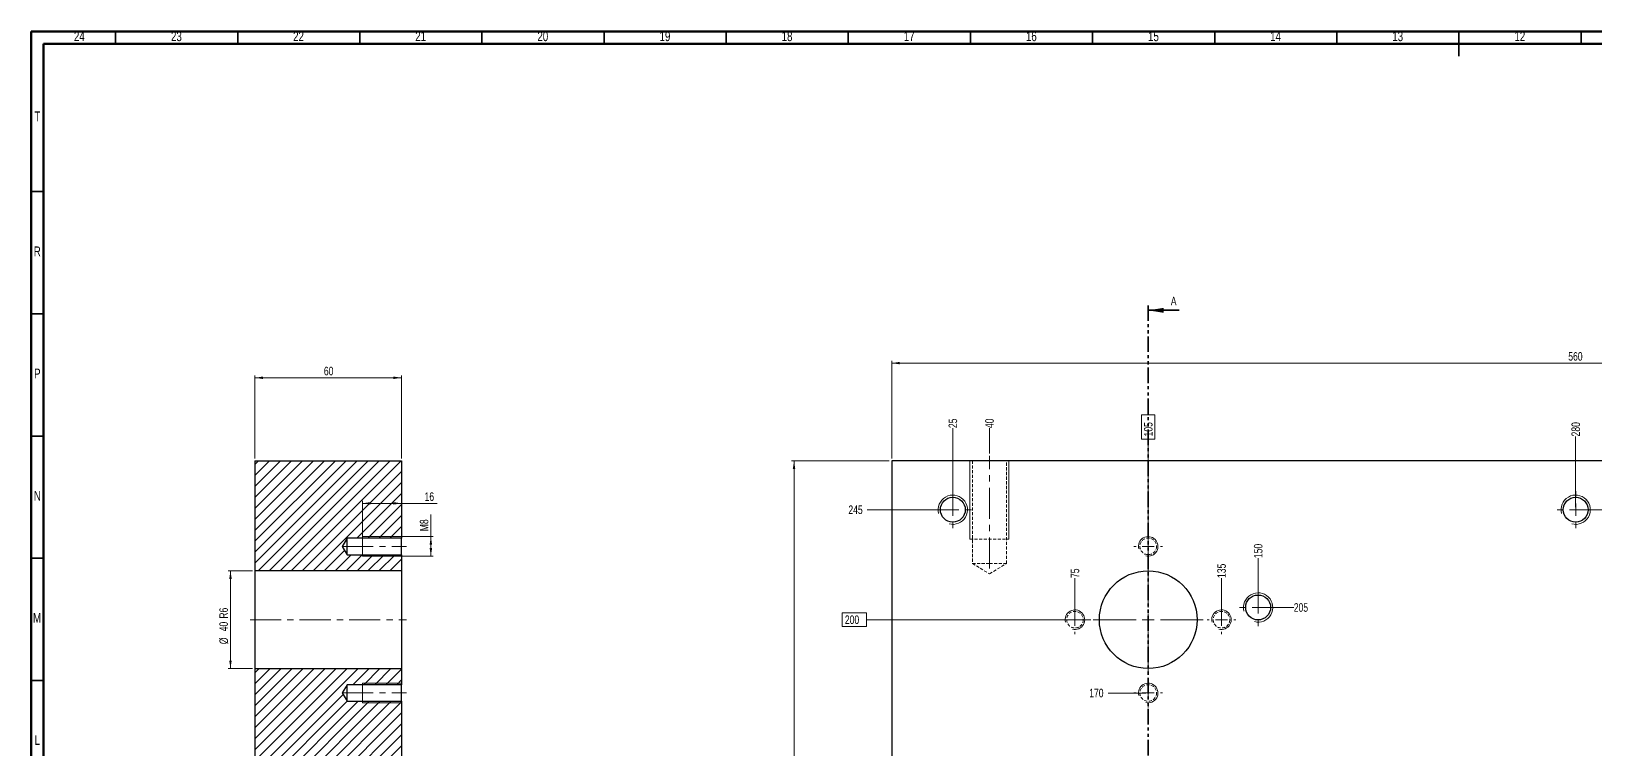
# Model space of a CAD drawing. Header units: millimetres. Extents: x 15 to 1184, y 5 to 836.
# Drawn here: x 15 to 655, y 542 to 836 of the extents above; entities that cross this region are included whole.
import ezdxf

# ---------------------------------------------------------------- set-up
doc = ezdxf.new("R2010")
doc.units = ezdxf.units.MM
for name, pattern in [('CENTERX2', [20.32, 12.7, -2.54, 2.54, -2.54]), ('HIDDEN', [1.905, 1.27, -0.635]), ('PHANTOM', [12.7, 6.35, -1.27, 1.27, -1.27, 1.27, -1.27])]:
    doc.linetypes.add(name, pattern=pattern)
doc.styles.add('SLDTEXTSTYLE0', font='TXT', dxfattribs={"width": 0.75})
doc.dimstyles.new('SLDDIMSTYLE1', dxfattribs={"dimtxt": 3.5, "dimasz": 3.302, "dimexe": 0, "dimexo": 0.0625, "dimgap": 0.875, "dimtad": 0, "dimtih": 1, "dimtoh": 1, "dimrnd": 1e-09, "dimzin": 12, "dimdsep": 46, "dimtxsty": 'SLDTEXTSTYLE0', "dimblk1": 'NONE', "dimblk2": 'NONE', "dimsah": 1, "dimcen": 0.09, "dimadec": 0, "dimazin": 3, "dimtfac": 1, "dimtofl": 0, "dimtmove": 0, "dimatfit": 3, "dimldrblk": 'NONE', "dimfxl": 1, "dimfrac": 2, "dimtolj": 1, "dimtzin": 12, "dimarcsym": 0})
doc.dimstyles.new('SLDDIMSTYLE2', dxfattribs={"dimtxt": 3.5, "dimasz": 3.302, "dimexe": 0, "dimexo": 0.0625, "dimgap": -0.875, "dimtad": 0, "dimtih": 1, "dimtoh": 1, "dimrnd": 1e-09, "dimzin": 12, "dimdsep": 46, "dimtxsty": 'SLDTEXTSTYLE0', "dimblk1": 'NONE', "dimblk2": 'NONE', "dimsah": 1, "dimcen": 0.09, "dimadec": 0, "dimazin": 3, "dimtfac": 1, "dimtofl": 0, "dimtmove": 0, "dimatfit": 3, "dimldrblk": 'NONE', "dimfxl": 1, "dimfrac": 2, "dimtolj": 1, "dimarcsym": 0})
doc.dimstyles.new('SLDDIMSTYLE4', dxfattribs={"dimtxt": 3.5, "dimasz": 3.302, "dimexe": 0, "dimexo": 0.0625, "dimgap": 0.875, "dimtad": 1, "dimrnd": 1e-09, "dimzin": 12, "dimdsep": 46, "dimtxsty": 'SLDTEXTSTYLE0', "dimsah": 1, "dimcen": 0.09, "dimadec": 0, "dimazin": 3, "dimtfac": 1, "dimtofl": 0, "dimtmove": 0, "dimatfit": 3, "dimfxl": 1, "dimfrac": 2, "dimtolj": 1, "dimtzin": 12, "dimarcsym": 0})

# ---------------------------------------------------------------- blocks, each defined once
blk = doc.blocks.new('_D_43')
at = {"color": 7, "linetype": 'Continuous', "lineweight": 18}
blk.add_line((471.27, 565.33), (455.88, 565.33), dxfattribs=at)
at = {"color": 7, "linetype": 'Continuous', "lineweight": 18, "insert": (448.12, 567.07), "char_height": 3.5, "attachment_point": 1, "style": 'SLDTEXTSTYLE0'}
blk.add_mtext('170', dxfattribs=at)
blk = doc.blocks.new('_None')
blk = doc.blocks.new('_D_44')
at = {"color": 7, "linetype": 'Continuous', "lineweight": 18}
for p, q in [((347.03, 592.55), (347.03, 598.11)), ((347.03, 598.11), (356.92, 598.11)), ((356.92, 598.11), (356.92, 592.55)), ((356.92, 592.55), (347.03, 592.55)), ((448.77, 595.33), (357.27, 595.33))]:
    blk.add_line(p, q, dxfattribs=at)
at = {"color": 7, "linetype": 'Continuous', "lineweight": 18, "insert": (348.09, 597.07), "char_height": 3.5, "attachment_point": 1, "style": 'SLDTEXTSTYLE0'}
blk.add_mtext('200', dxfattribs=at)
blk = doc.blocks.new('_D_46')
at = {"color": 7, "linetype": 'Continuous', "lineweight": 18}
blk.add_line((518.27, 600.33), (531.87, 600.33), dxfattribs=at)
at = {"color": 7, "linetype": 'Continuous', "lineweight": 18, "insert": (531.87, 602.07), "char_height": 3.5, "attachment_point": 1, "style": 'SLDTEXTSTYLE0'}
blk.add_mtext('205', dxfattribs=at)
blk = doc.blocks.new('_D_49')
at = {"color": 7, "linetype": 'Continuous', "lineweight": 18}
blk.add_line((648.27, 640.33), (664.59, 640.33), dxfattribs=at)
at = {"color": 7, "linetype": 'Continuous', "lineweight": 18, "insert": (664.59, 642.07), "char_height": 3.5, "attachment_point": 1, "style": 'SLDTEXTSTYLE0'}
blk.add_mtext('245', dxfattribs=at)
blk = doc.blocks.new('_D_51')
at = {"color": 7, "linetype": 'Continuous', "lineweight": 18}
blk.add_line((391.27, 640.33), (357.27, 640.33), dxfattribs=at)
at = {"color": 7, "linetype": 'Continuous', "lineweight": 18, "insert": (349.52, 642.07), "char_height": 3.5, "attachment_point": 1, "style": 'SLDTEXTSTYLE0'}
blk.add_mtext('245', dxfattribs=at)
blk = doc.blocks.new('_D_55')
at = {"color": 7, "linetype": 'Continuous', "lineweight": 18}
blk.add_line((392.27, 641.33), (392.27, 673.74), dxfattribs=at)
at = {"color": 7, "linetype": 'Continuous', "lineweight": 18, "insert": (390.54, 673.74), "char_height": 3.5, "attachment_point": 1, "rotation": 90, "style": 'SLDTEXTSTYLE0'}
blk.add_mtext('25', dxfattribs=at)
blk = doc.blocks.new('_D_59')
at = {"color": 7, "linetype": 'Continuous', "lineweight": 18}
blk.add_line((407.27, 663.33), (407.27, 673.74), dxfattribs=at)
at = {"color": 7, "linetype": 'Continuous', "lineweight": 18, "insert": (405.54, 673.74), "char_height": 3.5, "attachment_point": 1, "rotation": 90, "style": 'SLDTEXTSTYLE0'}
blk.add_mtext('40', dxfattribs=at)
blk = doc.blocks.new('_D_63')
at = {"color": 7, "linetype": 'Continuous', "lineweight": 18}
blk.add_line((442.27, 596.33), (442.27, 612.39), dxfattribs=at)
at = {"color": 7, "linetype": 'Continuous', "lineweight": 18, "insert": (440.54, 612.39), "char_height": 3.5, "attachment_point": 1, "rotation": 90, "style": 'SLDTEXTSTYLE0'}
blk.add_mtext('75', dxfattribs=at)
blk = doc.blocks.new('_D_68')
at = {"color": 7, "linetype": 'Continuous', "lineweight": 18}
for p, q in [((469.5, 669.26), (469.5, 679.15)), ((469.5, 679.15), (475.05, 679.15)), ((475.05, 679.15), (475.05, 669.26)), ((475.05, 669.26), (469.5, 669.26)), ((472.27, 618.83), (472.27, 668.91))]:
    blk.add_line(p, q, dxfattribs=at)
at = {"color": 7, "linetype": 'Continuous', "lineweight": 18, "insert": (470.54, 670.33), "char_height": 3.5, "attachment_point": 1, "rotation": 90, "style": 'SLDTEXTSTYLE0'}
blk.add_mtext('105', dxfattribs=at)
blk = doc.blocks.new('_D_71')
at = {"color": 7, "linetype": 'Continuous', "lineweight": 18}
blk.add_line((502.27, 596.33), (502.27, 612.39), dxfattribs=at)
at = {"color": 7, "linetype": 'Continuous', "lineweight": 18, "insert": (500.54, 612.39), "char_height": 3.5, "attachment_point": 1, "rotation": 90, "style": 'SLDTEXTSTYLE0'}
blk.add_mtext('135', dxfattribs=at)
blk = doc.blocks.new('_D_73')
at = {"color": 7, "linetype": 'Continuous', "lineweight": 18}
blk.add_line((517.27, 601.33), (517.27, 620.53), dxfattribs=at)
at = {"color": 7, "linetype": 'Continuous', "lineweight": 18, "insert": (515.54, 620.53), "char_height": 3.5, "attachment_point": 1, "rotation": 90, "style": 'SLDTEXTSTYLE0'}
blk.add_mtext('150', dxfattribs=at)
blk = doc.blocks.new('_D_82')
at = {"color": 7, "linetype": 'Continuous', "lineweight": 18}
blk.add_line((647.27, 641.33), (647.27, 670.33), dxfattribs=at)
at = {"color": 7, "linetype": 'Continuous', "lineweight": 18, "insert": (645.54, 670.33), "char_height": 3.5, "attachment_point": 1, "rotation": 90, "style": 'SLDTEXTSTYLE0'}
blk.add_mtext('280', dxfattribs=at)
blk = doc.blocks.new('_D_91')
at = {"color": 7, "linetype": 'Continuous', "lineweight": 18}
blk.add_line((777.27, 601.33), (777.27, 620.53), dxfattribs=at)
at = {"color": 7, "linetype": 'Continuous', "lineweight": 18, "insert": (775.54, 620.53), "char_height": 3.5, "attachment_point": 1, "rotation": 90, "style": 'SLDTEXTSTYLE0'}
blk.add_mtext('410', dxfattribs=at)
blk = doc.blocks.new('_D_97')
at = {"color": 7, "linetype": 'Continuous', "lineweight": 18}
blk.add_line((792.27, 596.33), (792.27, 612.39), dxfattribs=at)
at = {"color": 7, "linetype": 'Continuous', "lineweight": 18, "insert": (790.54, 612.39), "char_height": 3.5, "attachment_point": 1, "rotation": 90, "style": 'SLDTEXTSTYLE0'}
blk.add_mtext('425', dxfattribs=at)
blk = doc.blocks.new('_D_99')
at = {"color": 7, "linetype": 'Continuous', "lineweight": 18}
for p, q in [((819.5, 672.67), (819.5, 682.56)), ((819.5, 682.56), (825.05, 682.56)), ((825.05, 682.56), (825.05, 672.67)), ((825.05, 672.67), (819.5, 672.67)), ((822.27, 618.83), (822.27, 672.31))]:
    blk.add_line(p, q, dxfattribs=at)
at = {"color": 7, "linetype": 'Continuous', "lineweight": 18, "insert": (820.54, 673.74), "char_height": 3.5, "attachment_point": 1, "rotation": 90, "style": 'SLDTEXTSTYLE0'}
blk.add_mtext('455', dxfattribs=at)
blk = doc.blocks.new('_D_101')
at = {"color": 7, "linetype": 'Continuous', "lineweight": 18}
blk.add_line((852.27, 596.33), (852.27, 612.39), dxfattribs=at)
at = {"color": 7, "linetype": 'Continuous', "lineweight": 18, "insert": (850.54, 612.39), "char_height": 3.5, "attachment_point": 1, "rotation": 90, "style": 'SLDTEXTSTYLE0'}
blk.add_mtext('485', dxfattribs=at)
blk = doc.blocks.new('_D_111')
at = {"color": 7, "linetype": 'Continuous', "lineweight": 18}
blk.add_line((887.27, 663.33), (887.27, 676.33), dxfattribs=at)
at = {"color": 7, "linetype": 'Continuous', "lineweight": 18, "insert": (885.54, 676.33), "char_height": 3.5, "attachment_point": 1, "rotation": 90, "style": 'SLDTEXTSTYLE0'}
blk.add_mtext('520', dxfattribs=at)
blk = doc.blocks.new('_D_115')
at = {"color": 7, "linetype": 'Continuous', "lineweight": 18}
blk.add_line((902.27, 641.33), (902.27, 676.33), dxfattribs=at)
at = {"color": 7, "linetype": 'Continuous', "lineweight": 18, "insert": (900.54, 676.33), "char_height": 3.5, "attachment_point": 1, "rotation": 90, "style": 'SLDTEXTSTYLE0'}
blk.add_mtext('535', dxfattribs=at)
blk = doc.blocks.new('_D_117')
at = {"color": 7, "linetype": 'Continuous', "lineweight": 18}
for p, q in [((367.27, 661.33), (367.27, 701.33)), ((927.27, 700.33), (367.27, 700.33)), ((927.27, 661.33), (927.27, 701.33))]:
    blk.add_line(p, q, dxfattribs=at)
for points in [[(367.27, 700.33), (370.58, 699.82), (370.58, 700.84)], [(927.27, 700.33), (923.97, 700.84), (923.97, 699.82)]]:
    blk.add_solid(points, dxfattribs=at)
at = {"color": 7, "linetype": 'Continuous', "lineweight": 18, "insert": (644.25, 704.84), "char_height": 3.5, "attachment_point": 1, "style": 'SLDTEXTSTYLE0'}
blk.add_mtext('560', dxfattribs=at)
blk = doc.blocks.new('_D_118')
at = {"color": 7, "linetype": 'Continuous', "lineweight": 18}
for p, q in [((366.27, 660.33), (326.27, 660.33)), ((327.27, 660.33), (327.27, 130.33)), ((366.27, 130.33), (326.27, 130.33))]:
    blk.add_line(p, q, dxfattribs=at)
for points in [[(327.27, 660.33), (326.77, 657.03), (327.78, 657.03)], [(327.27, 130.33), (327.78, 133.63), (326.77, 133.63)]]:
    blk.add_solid(points, dxfattribs=at)
at = {"color": 7, "linetype": 'Continuous', "lineweight": 18, "insert": (322.76, 392.44), "char_height": 3.5, "attachment_point": 1, "rotation": 90, "style": 'SLDTEXTSTYLE0'}
blk.add_mtext('530', dxfattribs=at)
blk = doc.blocks.new('SW_CENTERMARKSYMBOL_0')
at = {"color": 0, "linetype": 'Continuous', "lineweight": 0}
for p, q in [((0, 5), (0, 22.5)), ((-5, 0), (-22.5, 0)), ((0, 0), (-2.5, 0)), ((0, 0), (0, 2.5)), ((0, 0), (0, -2.5)), ((0, 0), (2.5, 0)), ((5, 0), (22.5, 0)), ((0, -5), (0, -22.5))]:
    blk.add_line(p, q, dxfattribs=at)
blk = doc.blocks.new('SW_CENTERMARKSYMBOL_48')
at = {"color": 0, "linetype": 'Continuous', "lineweight": 0}
for p, q in [((0, 5), (0, 7.6)), ((-5, 0), (-7.6, 0)), ((0, 0), (-2.5, 0)), ((0, 0), (0, 2.5)), ((0, 0), (0, -2.5)), ((0, 0), (2.5, 0)), ((5, 0), (7.6, 0)), ((0, -5), (0, -7.6))]:
    blk.add_line(p, q, dxfattribs=at)
blk = doc.blocks.new('SW_CENTERMARKSYMBOL_49')
at = {"color": 0, "linetype": 'Continuous', "lineweight": 0}
for p, q in [((0, 5), (0, 7.6)), ((-5, 0), (-7.6, 0)), ((0, 0), (-2.5, 0)), ((0, 0), (0, 2.5)), ((0, 0), (0, -2.5)), ((0, 0), (2.5, 0)), ((5, 0), (7.6, 0)), ((0, -5), (0, -7.6))]:
    blk.add_line(p, q, dxfattribs=at)
blk = doc.blocks.new('SW_CENTERMARKSYMBOL_50')
at = {"color": 0, "linetype": 'Continuous', "lineweight": 0}
for p, q in [((0, 5), (0, 7.6)), ((-5, 0), (-7.6, 0)), ((0, 0), (-2.5, 0)), ((0, 0), (0, 2.5)), ((0, 0), (0, -2.5)), ((0, 0), (2.5, 0)), ((5, 0), (7.6, 0)), ((0, -5), (0, -7.6))]:
    blk.add_line(p, q, dxfattribs=at)
blk = doc.blocks.new('SW_CENTERMARKSYMBOL_51')
at = {"color": 0, "linetype": 'Continuous', "lineweight": 0}
for p, q in [((-5, 0), (-5.9, 0)), ((0, 0), (-2.5, 0)), ((0, 5), (0, 5.9)), ((0, 0), (0, 2.5)), ((0, 0), (0, -2.5)), ((0, 0), (2.5, 0)), ((5, 0), (5.9, 0)), ((0, -5), (0, -5.9))]:
    blk.add_line(p, q, dxfattribs=at)
blk = doc.blocks.new('SW_CENTERMARKSYMBOL_52')
at = {"color": 0, "linetype": 'Continuous', "lineweight": 0}
for p, q in [((-5, 0), (-5.9, 0)), ((0, 0), (-2.5, 0)), ((0, 5), (0, 5.9)), ((0, 0), (0, 2.5)), ((0, 0), (0, -2.5)), ((0, 0), (2.5, 0)), ((5, 0), (5.9, 0)), ((0, -5), (0, -5.9))]:
    blk.add_line(p, q, dxfattribs=at)
blk = doc.blocks.new('SW_CENTERMARKSYMBOL_53')
at = {"color": 0, "linetype": 'Continuous', "lineweight": 0}
for p, q in [((-5, 0), (-5.9, 0)), ((0, 0), (-2.5, 0)), ((0, 5), (0, 5.9)), ((0, 0), (0, 2.5)), ((0, 0), (0, -2.5)), ((0, 0), (2.5, 0)), ((5, 0), (5.9, 0)), ((0, -5), (0, -5.9))]:
    blk.add_line(p, q, dxfattribs=at)
blk = doc.blocks.new('SW_CENTERMARKSYMBOL_54')
at = {"color": 0, "linetype": 'Continuous', "lineweight": 0}
for p, q in [((-5, 0), (-5.9, 0)), ((0, 0), (-2.5, 0)), ((0, 5), (0, 5.9)), ((0, 0), (0, 2.5)), ((0, 0), (0, -2.5)), ((0, 0), (2.5, 0)), ((5, 0), (5.9, 0)), ((0, -5), (0, -5.9))]:
    blk.add_line(p, q, dxfattribs=at)
blk = doc.blocks.new('_D_119')
at = {"color": 7, "linetype": 'Continuous', "lineweight": 18}
for p, q in [((106.55, 661.33), (106.55, 695.33)), ((106.55, 694.33), (166.55, 694.33)), ((166.55, 661.33), (166.55, 695.33))]:
    blk.add_line(p, q, dxfattribs=at)
for points in [[(106.55, 694.33), (109.85, 693.82), (109.85, 694.84)], [(166.55, 694.33), (163.25, 694.84), (163.25, 693.82)]]:
    blk.add_solid(points, dxfattribs=at)
at = {"color": 7, "linetype": 'Continuous', "lineweight": 18, "insert": (134.79, 698.84), "char_height": 3.5, "attachment_point": 1, "style": 'SLDTEXTSTYLE0'}
blk.add_mtext('60', dxfattribs=at)
blk = doc.blocks.new('_D_120')
at = {"color": 7, "linetype": 'Continuous', "lineweight": 18}
for p, q in [((105.55, 615.33), (95.55, 615.33)), ((96.55, 615.33), (96.55, 575.33)), ((105.55, 575.33), (95.55, 575.33))]:
    blk.add_line(p, q, dxfattribs=at)
for points in [[(96.55, 615.33), (96.04, 612.03), (97.06, 612.03)], [(96.55, 575.33), (97.06, 578.63), (96.04, 578.63)]]:
    blk.add_solid(points, dxfattribs=at)
at = {"color": 7, "linetype": 'Continuous', "lineweight": 18, "char_height": 3.5, "attachment_point": 1, "rotation": 90, "style": 'SLDTEXTSTYLE0'}
for s, insert in [('R6', (91.98, 595.75)), ('40', (91.98, 590.58)), ('%%c', (92.04, 585.3))]:
    blk.add_mtext(s, dxfattribs=dict(at, insert=insert))
blk = doc.blocks.new('_D_121')
at = {"color": 7, "linetype": 'Continuous', "lineweight": 18}
for p, q in [((150.55, 622.33), (150.55, 643.94)), ((166.55, 642.94), (150.55, 642.94)), ((166.55, 622.33), (166.55, 643.94)), ((166.55, 642.94), (181.18, 642.94))]:
    blk.add_line(p, q, dxfattribs=at)
for points in [[(150.55, 642.94), (153.85, 642.43), (153.85, 643.45)], [(166.55, 642.94), (163.25, 643.45), (163.25, 642.43)]]:
    blk.add_solid(points, dxfattribs=at)
at = {"color": 7, "linetype": 'Continuous', "lineweight": 18, "insert": (176.01, 647.45), "char_height": 3.5, "attachment_point": 1, "style": 'SLDTEXTSTYLE0'}
blk.add_mtext('16', dxfattribs=at)
blk = doc.blocks.new('_D_122')
at = {"color": 7, "linetype": 'Continuous', "lineweight": 18}
for p, q in [((178.59, 629.33), (178.59, 638.4)), ((151.55, 629.33), (179.59, 629.33)), ((178.59, 629.33), (178.59, 621.33)), ((151.55, 621.33), (179.59, 621.33))]:
    blk.add_line(p, q, dxfattribs=at)
for points in [[(178.59, 629.33), (178.08, 626.03), (179.1, 626.03)], [(178.59, 621.33), (179.1, 624.63), (178.08, 624.63)]]:
    blk.add_solid(points, dxfattribs=at)
at = {"color": 7, "linetype": 'Continuous', "lineweight": 18, "insert": (174.08, 631.53), "char_height": 3.5, "attachment_point": 1, "rotation": 90, "style": 'SLDTEXTSTYLE0'}
blk.add_mtext('M8', dxfattribs=at)
blk = doc.blocks.new('_D_124')
at = {"color": 7, "linetype": 'Continuous', "lineweight": 18}
for p, q in [((121.55, 459.83), (121.55, 448.03)), ((106.55, 449.03), (93.96, 449.03)), ((121.55, 449.03), (106.55, 449.03))]:
    blk.add_line(p, q, dxfattribs=at)
for points in [[(106.55, 449.03), (109.85, 448.52), (109.85, 449.54)], [(121.55, 449.03), (118.25, 449.54), (118.25, 448.52)]]:
    blk.add_solid(points, dxfattribs=at)
at = {"color": 7, "linetype": 'Continuous', "lineweight": 18, "insert": (93.96, 453.54), "char_height": 3.5, "attachment_point": 1, "style": 'SLDTEXTSTYLE0'}
blk.add_mtext('15', dxfattribs=at)

msp = doc.modelspace()

# ---------------------------------------------------------------- hatches: boundary and pattern name
at = {"linetype": 'Continuous', "lineweight": 18}
h = msp.add_hatch(dxfattribs=at)
h.set_pattern_fill('ANSI31', style=0)
h.paths.add_polyline_path([(166.549, 660.333), (106.549, 660.333), (106.549, 615.333), (166.549, 615.333), (166.549, 621.933), (144.299, 621.933), (142.256, 625.333), (144.299, 628.733), (166.549, 628.733)], flags=0)
h = msp.add_hatch(dxfattribs=at)
h.set_pattern_fill('ANSI31', style=0)
h.paths.add_polyline_path([(166.549, 575.333), (106.549, 575.333), (106.549, 491.333), (166.549, 491.333), (166.549, 561.933), (144.299, 561.933), (142.256, 565.333), (144.299, 568.733), (166.549, 568.733)], flags=0)

# ---------------------------------------------------------------- linework, layer by layer
at = {"color": 7, "linetype": 'Continuous', "lineweight": 70}
for p, q in [((15, 5), (15, 836)), ((15, 836), (1184, 836)), ((20, 10), (20, 831)), ((20, 831), (1179, 831))]:
    msp.add_line(p, q, dxfattribs=at)
at = {"color": 7, "linetype": 'Continuous', "lineweight": 35}
for p, q in [((49.5, 831), (49.5, 836)), ((99.5, 831), (99.5, 836)), ((149.5, 831), (149.5, 836)), ((199.5, 831), (199.5, 836)), ((249.5, 831), (249.5, 836)), ((299.5, 831), (299.5, 836)), ((349.5, 831), (349.5, 836)), ((399.5, 831), (399.5, 836)), ((449.5, 831), (449.5, 836)), ((499.5, 831), (499.5, 836)), ((549.5, 831), (549.5, 836)), ((599.5, 836.001), (599.5, 825.999)), ((599.5, 831), (599.5, 836)), ((649.5, 831), (649.5, 836)), ((20, 770.5), (15, 770.5)), ((20, 720.5), (15, 720.5)), ((484.975, 721.933), (472.275, 721.933)), ((20, 670.5), (15, 670.5)), ((20, 620.5), (15, 620.5)), ((20, 570.5), (15, 570.5))]:
    msp.add_line(p, q, dxfattribs=at)
at = {"color": 7, "linetype": 'PHANTOM', "lineweight": 35}
msp.add_line((472.275, 723.933), (472.275, 499.202), dxfattribs=at)
at = {"color": 7, "linetype": 'Continuous', "lineweight": 25}
for p, q in [((106.549, 660.333), (106.549, 615.333)), ((106.549, 660.333), (166.549, 660.333)), ((166.549, 660.333), (166.549, 628.733)), ((927.275, 660.333), (367.275, 660.333)), ((367.275, 660.333), (367.275, 130.333)), ((144.299, 628.733), (142.256, 625.333)), ((144.299, 621.933), (144.299, 628.733)), ((166.549, 628.733), (144.299, 628.733)), ((166.549, 621.933), (166.549, 628.733)), ((142.256, 625.333), (144.299, 621.933)), ((144.299, 621.933), (166.549, 621.933)), ((166.549, 621.933), (166.549, 615.333)), ((166.549, 615.333), (106.549, 615.333)), ((106.549, 615.333), (106.549, 575.333)), ((166.549, 615.333), (166.549, 575.333)), ((106.549, 575.333), (166.549, 575.333)), ((106.549, 575.333), (106.549, 491.333)), ((166.549, 575.333), (166.549, 568.733)), ((144.299, 568.733), (142.256, 565.333)), ((142.256, 565.333), (144.299, 561.933)), ((144.299, 561.933), (144.299, 568.733)), ((166.549, 568.733), (144.299, 568.733)), ((166.549, 561.933), (166.549, 568.733)), ((144.299, 561.933), (166.549, 561.933)), ((166.549, 561.933), (166.549, 491.333))]:
    msp.add_line(p, q, dxfattribs=at)
at = {"color": 7, "linetype": 'Continuous', "lineweight": 18}
for p, q in [((399.275, 660.333), (399.275, 628.333)), ((415.275, 660.333), (415.275, 628.333)), ((166.549, 629.333), (150.549, 629.333)), ((150.549, 629.333), (150.549, 621.333)), ((166.549, 621.333), (150.549, 621.333)), ((166.549, 569.333), (150.549, 569.333)), ((150.549, 569.333), (150.549, 561.333)), ((166.549, 561.333), (150.549, 561.333))]:
    msp.add_line(p, q, dxfattribs=at)
at = {"color": 7, "linetype": 'HIDDEN', "lineweight": 18}
for p, q in [((400.275, 660.333), (400.275, 618.333)), ((414.275, 618.333), (414.275, 660.333)), ((399.275, 628.333), (415.275, 628.333)), ((400.275, 618.333), (407.275, 618.333)), ((400.275, 618.333), (407.275, 614.127)), ((407.275, 618.333), (414.275, 618.333)), ((407.275, 614.127), (414.275, 618.333))]:
    msp.add_line(p, q, dxfattribs=at)
at = {"color": 7, "linetype": 'CENTERX2', "lineweight": 18}
for p, q in [((407.275, 616.333), (407.275, 662.333)), ((142.299, 625.333), (168.549, 625.333)), ((104.549, 595.333), (168.549, 595.333)), ((142.299, 565.333), (168.549, 565.333))]:
    msp.add_line(p, q, dxfattribs=at)
at = {"color": 7, "linetype": 'Continuous', "lineweight": 25}
for centre, radius in [((392.275, 640.333), 5.1), ((647.275, 640.333), 5.1), ((472.275, 595.333), 20), ((517.275, 600.333), 5.1)]:
    msp.add_circle(centre, radius, dxfattribs=at)
at = {"color": 7, "linetype": 'HIDDEN', "lineweight": 18}
for centre in [(472.275, 625.333), (442.275, 595.333), (502.275, 595.333), (472.275, 565.333)]:
    msp.add_circle(centre, 3.4, dxfattribs=at)
at = {"color": 7, "linetype": 'Continuous', "lineweight": 18}
for centre, radius in [((392.275, 640.333), 6), ((647.275, 640.333), 6), ((472.275, 625.333), 4), ((517.275, 600.333), 6), ((442.275, 595.333), 4), ((502.275, 595.333), 4), ((472.275, 565.333), 4)]:
    msp.add_arc(centre, radius, 255, 195, dxfattribs=at)
at = {"color": 7, "linetype": 'Continuous', "lineweight": 35}
msp.add_solid([(472.275, 721.933), (478.625, 720.917), (478.625, 722.949)], dxfattribs=at)

# ---------------------------------------------------------------- block references
at = {"color": 7, "linetype": 'Continuous', "lineweight": 0}
for name, p in [('SW_CENTERMARKSYMBOL_50', (392.275, 640.333)), ('SW_CENTERMARKSYMBOL_48', (647.275, 640.333)), ('SW_CENTERMARKSYMBOL_52', (472.275, 625.333)), ('SW_CENTERMARKSYMBOL_0', (472.275, 595.333)), ('SW_CENTERMARKSYMBOL_49', (517.275, 600.333)), ('SW_CENTERMARKSYMBOL_51', (442.275, 595.333)), ('SW_CENTERMARKSYMBOL_53', (502.275, 595.333)), ('SW_CENTERMARKSYMBOL_54', (472.275, 565.333))]:
    msp.add_blockref(name, p, dxfattribs=at)

# ---------------------------------------------------------------- texts
at = {"color": 7, "linetype": 'Continuous', "lineweight": 0, "attachment_point": 2, "style": 'SLDTEXTSTYLE0'}
for s, insert, char_height in [('24', (34.67, 836.06), 3.9688), ('23', (74.42, 836.06), 3.9688), ('22', (124.42, 836.06), 3.9688), ('21', (174.42, 836.06), 3.9688), ('20', (224.42, 836.06), 3.9688), ('19', (274.42, 836.06), 3.9688), ('18', (324.42, 836.06), 3.9688), ('17', (374.42, 836.06), 3.9688), ('16', (424.42, 836.06), 3.9688), ('15', (474.42, 836.06), 3.9688), ('14', (524.42, 836.06), 3.9688), ('13', (574.42, 836.06), 3.9688), ('12', (624.42, 836.06), 3.9688), ('T', (17.488, 803.31), 3.969), ('R', (17.444, 748.06), 3.969), ('P', (17.485, 698.06), 3.969), ('N', (17.464, 648.06), 3.969), ('M', (17.362, 598.06), 3.969), ('L', (17.455, 548.06), 3.969)]:
    msp.add_mtext(s, dxfattribs=dict(at, insert=insert, char_height=char_height))
at = {"color": 7, "linetype": 'Continuous', "insert": (481.526, 727.483), "char_height": 3.5, "attachment_point": 1, "style": 'SLDTEXTSTYLE0'}
msp.add_mtext('A', dxfattribs=at)

# ---------------------------------------------------------------- dimensions: what is measured, and where the dimension line sits
at = {"color": 7, "linetype": 'Continuous', "lineweight": 18}
for base, p1, p2, picture, middle in [((367.275, 700.333), (927.275, 660.333), (367.275, 660.333), '_D_117', (648.127, 700.333)), ((166.549, 694.333), (106.549, 660.333), (166.549, 660.333), '_D_119', (137.377, 694.333)), ((106.549, 449.03), (121.549, 460.833), (106.549, 660.333), '_D_124', (96.549, 449.03)), ((150.549, 642.941), (166.549, 621.333), (150.549, 621.333), '_D_121', (178.591, 642.941))]:
    dim = msp.add_linear_dim(base=base, p1=p1, p2=p2, dimstyle='SLDDIMSTYLE4', dxfattribs=at)
    dim.commit()
    dim.dimension.update_dxf_attribs({"geometry": picture, "text_midpoint": middle, "dimtype": 160})
for feature_location, offset, dtype, origin, dimstyle, picture, middle in [((887.275, 662.333), (0, 14), 1, (367.275, 130.333), 'SLDDIMSTYLE1', '_D_111', (887.275, 680.212)), ((902.275, 640.333), (0, 36), 1, (367.275, 130.333), 'SLDDIMSTYLE1', '_D_115', (902.275, 680.212)), ((822.275, 617.833), (0, 54.482), 1, (367.275, 130.333), 'SLDDIMSTYLE2', '_D_99', (822.275, 677.616)), ((472.275, 617.833), (0, 51.072), 1, (367.275, 130.333), 'SLDDIMSTYLE2', '_D_68', (472.275, 674.206)), ((392.275, 640.333), (0, 33.409), 1, (367.275, 130.333), 'SLDDIMSTYLE1', '_D_55', (392.275, 676.328)), ((407.275, 662.333), (0, 11.409), 1, (367.275, 130.333), 'SLDDIMSTYLE1', '_D_59', (407.275, 676.328)), ((647.275, 640.333), (0, 30), 1, (367.275, 130.333), 'SLDDIMSTYLE1', '_D_82', (647.275, 674.212)), ((392.275, 640.333), (-35, 0), 0, (929.275, 395.333), 'SLDDIMSTYLE1', '_D_51', (353.395, 640.333)), ((647.275, 640.333), (17.318, 0), 0, (929.275, 395.333), 'SLDDIMSTYLE1', '_D_49', (668.472, 640.333)), ((517.275, 600.333), (0, 20.2), 1, (367.275, 130.333), 'SLDDIMSTYLE1', '_D_73', (517.275, 624.412)), ((777.275, 600.333), (0, 20.2), 1, (367.275, 130.333), 'SLDDIMSTYLE1', '_D_91', (777.275, 624.412)), ((502.275, 595.333), (0, 17.055), 1, (367.275, 130.333), 'SLDDIMSTYLE1', '_D_71', (502.275, 616.267)), ((792.275, 595.333), (0, 17.055), 1, (367.275, 130.333), 'SLDDIMSTYLE1', '_D_97', (792.275, 616.267)), ((852.275, 595.333), (0, 17.055), 1, (367.275, 130.333), 'SLDDIMSTYLE1', '_D_101', (852.275, 616.267)), ((442.275, 595.333), (0, 17.055), 1, (367.275, 130.333), 'SLDDIMSTYLE1', '_D_63', (442.275, 614.974)), ((517.275, 600.333), (14.592, 0), 0, (929.275, 395.333), 'SLDDIMSTYLE1', '_D_46', (535.746, 600.333)), ((449.775, 595.333), (-92.5, 0), 0, (929.275, 395.333), 'SLDDIMSTYLE2', '_D_44', (351.973, 595.333)), ((472.275, 565.333), (-16.392, 0), 0, (929.275, 395.333), 'SLDDIMSTYLE1', '_D_43', (452.003, 565.333))]:
    dim = msp.add_ordinate_dim(feature_location=feature_location, offset=offset, dtype=dtype, origin=origin, dimstyle=dimstyle, dxfattribs=at)
    dim.commit()
    dim.dimension.update_dxf_attribs({"geometry": picture, "text_midpoint": middle})
dim = msp.add_linear_dim(base=(327.275, 130.333), p1=(367.275, 660.333), p2=(367.275, 130.333), angle=90, dimstyle='SLDDIMSTYLE4', dxfattribs=at)
dim.commit()
dim.dimension.update_dxf_attribs({"geometry": '_D_118', "text_midpoint": (327.275, 396.319), "dimtype": 160})
for base, p1, p2, text, picture, middle in [((178.591, 621.333), (150.549, 629.333), (150.549, 621.333), 'M8', '_D_122', (178.591, 634.964)), ((96.549, 575.333), (106.549, 615.333), (106.549, 575.333), '%%c<>R6', '_D_120', (96.549, 593.236))]:
    dim = msp.add_linear_dim(base=base, p1=p1, p2=p2, angle=90, text=text, dimstyle='SLDDIMSTYLE4', dxfattribs=at)
    dim.commit()
    dim.dimension.update_dxf_attribs({"geometry": picture, "text_midpoint": middle, "dimtype": 160})

doc.saveas('drawing.dxf')
